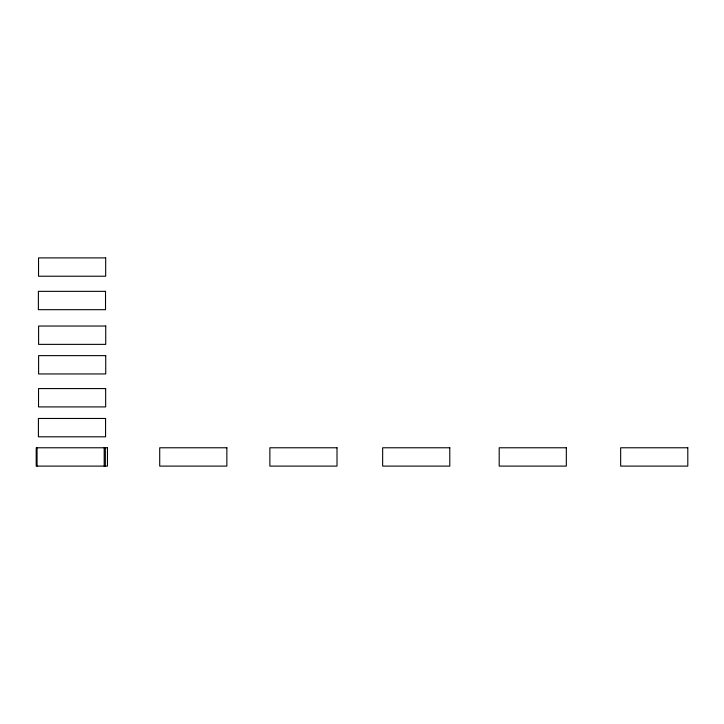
<?xml version="1.0" encoding="UTF-8"?>
<svg xmlns="http://www.w3.org/2000/svg" width="724" height="724" viewBox="0 0 724 724"><rect width="100%" height="100%" fill="white"/><g stroke="black" fill="none" stroke-linecap="round" stroke-linejoin="round"><path stroke-width="1.09" d="M105.333 447.776L105.333 466.102M104.193 447.776L104.193 466.102M37.051 447.776L37.051 466.102M105.677 257.898L38.535 257.898L38.535 276.224L105.677 276.224L105.677 257.898M105.523 291.347L38.39 291.347L38.39 309.682L105.523 309.682L105.523 291.347M105.731 326.035L38.598 326.035L38.598 344.371L105.731 344.371L105.731 326.035M105.731 355.629L38.598 355.629L38.598 373.955L105.731 373.955L105.731 355.629M105.659 388.58L38.526 388.58L38.526 406.915L105.659 406.915L105.659 388.58M105.559 418.472L38.417 418.472L38.417 436.807L105.559 436.807L105.559 418.472M107.46 447.776L36.2 447.776L36.2 466.102L107.46 466.102L107.46 447.776M226.856 447.776L159.714 447.776L159.714 466.102L226.856 466.102L226.856 447.776M337.013 447.776L269.871 447.776L269.871 466.102L337.013 466.102L337.013 447.776M449.785 447.776L382.652 447.776L382.652 466.102L449.785 466.102L449.785 447.776M566.331 447.776L499.198 447.776L499.198 466.102L566.331 466.102L566.331 447.776M687.8 447.776L620.658 447.776L620.658 466.102L687.8 466.102L687.8 447.776"/></g></svg>
